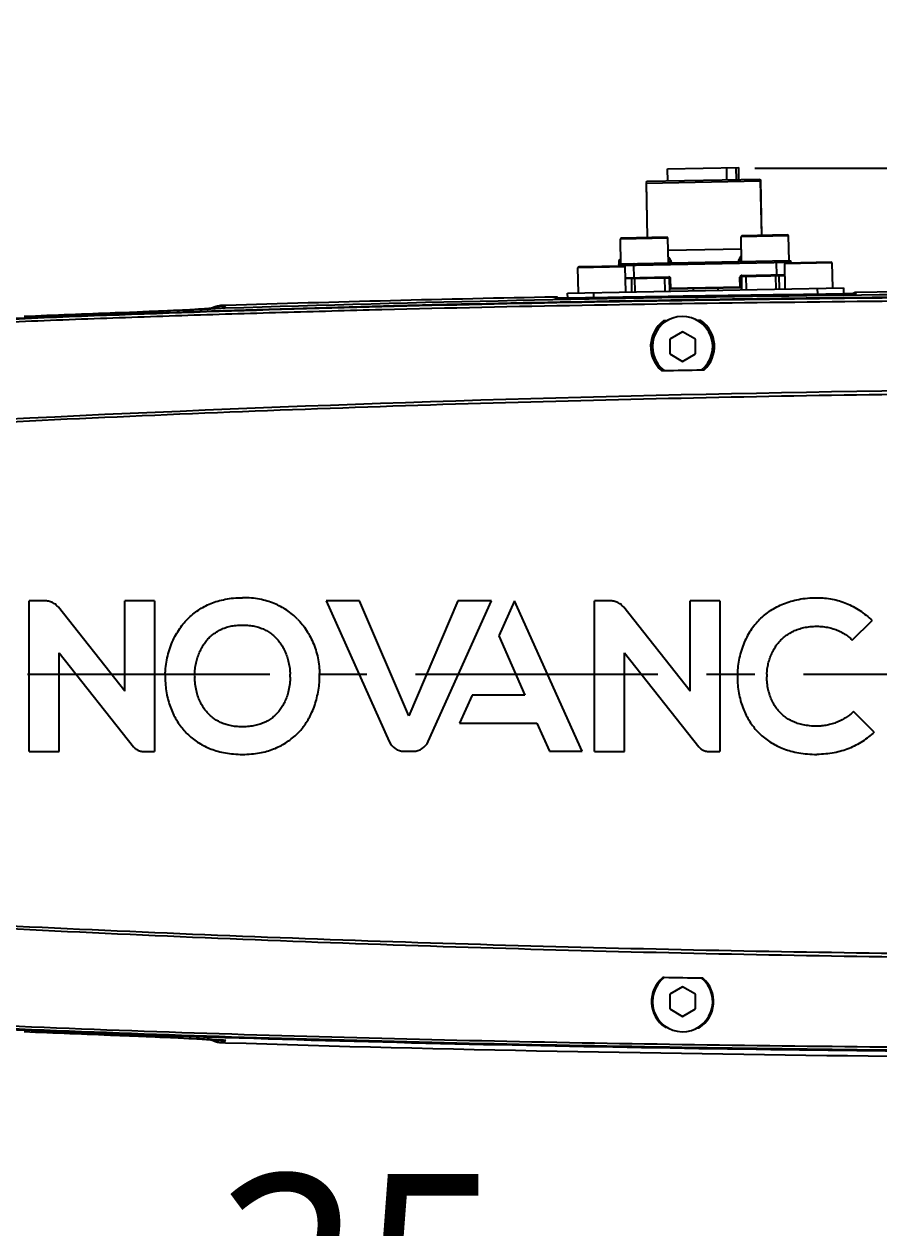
# Model space of a CAD drawing. Header units: millimetres. Extents: x 5828 to 6704, y 123 to 421.
# Drawn here: x 6415.29 to 6421.9, y 269.78 to 279.09 of the extents above; entities that cross this region are included whole.
import ezdxf

# ---------------------------------------------------------------- set-up
doc = ezdxf.new("R2010")
doc.units = ezdxf.units.MM
doc.linetypes.add('CENTER', pattern=[0.6, 0.375, -0.075, 0.075, -0.075])
for name, color, linetype in [('中心线', 7, 'Continuous'), ('外形图', 7, 'Continuous'), ('尺寸标注', 7, 'Continuous')]:
    doc.layers.add(name, color=color, linetype=linetype)
doc.styles.add('微软雅黑', font='msyh.ttc', dxfattribs={"height": 1.5})
doc.dimstyles.new('尺寸标注_1_15比例', dxfattribs={"dimtxt": 1.5, "dimasz": 1.25, "dimexe": 0.5, "dimexo": 0.4, "dimgap": 0.5, "dimtad": 1, "dimdec": 1, "dimlfac": 15, "dimdsep": 46, "dimtxsty": '微软雅黑', "dimcen": 0.09, "dimadec": 0, "dimazin": 0, "dimtp": 0.01, "dimtm": 0.01, "dimtfac": 1, "dimtdec": 1, "dimtofl": 0, "dimtmove": 0, "dimatfit": 3, "dimfxl": 1, "dimtolj": 1, "dimarcsym": 0})

# ---------------------------------------------------------------- blocks, each defined once
blk = doc.blocks.new('*D778')
at = {"layer": 'Defpoints', "color": 0}
for p in [(6431.8498, 282.4145), (6411.8498, 274.0616), (6431.8498, 274.0616)]:
    blk.add_point(p, dxfattribs=at)
at = {"layer": '尺寸标注', "color": 0, "lineweight": -2}
for p, q in [((6411.8498, 274.4616), (6411.8498, 282.9145)), ((6431.8498, 274.4616), (6431.8498, 282.9145)), ((6413.0998, 282.4145), (6430.5998, 282.4145))]:
    blk.add_line(p, q, dxfattribs=at)
at = {"layer": '尺寸标注', "color": 0}
for points in [[(6413.0998, 282.6228), (6413.0998, 282.2062), (6411.8498, 282.4145)], [(6430.5998, 282.2062), (6430.5998, 282.6228), (6431.8498, 282.4145)]]:
    blk.add_solid(points, dxfattribs=at)
at = {"layer": '尺寸标注', "color": 0, "insert": (6421.8498, 283.6897), "char_height": 1.5, "attachment_point": 5, "style": '微软雅黑'}
blk.add_mtext('\\A1;300', dxfattribs=at)
blk = doc.blocks.new('*D782')
at = {"layer": 'Defpoints', "color": 0}
for p in [(6420.543, 277.9758), (6438.7833, 233.3949), (6456.6042, 233.3949)]:
    blk.add_point(p, dxfattribs=at)
at = {"layer": '尺寸标注', "color": 0, "lineweight": -2}
for p, q in [((6420.943, 277.9758), (6457.1042, 277.9758)), ((6456.6042, 276.7258), (6456.6042, 234.6449)), ((6439.1833, 233.3949), (6457.1042, 233.3949))]:
    blk.add_line(p, q, dxfattribs=at)
at = {"layer": '尺寸标注', "color": 0}
for points in [[(6456.8126, 276.7258), (6456.3959, 276.7258), (6456.6042, 277.9758)], [(6456.3959, 234.6449), (6456.8126, 234.6449), (6456.6042, 233.3949)]]:
    blk.add_solid(points, dxfattribs=at)
at = {"layer": '尺寸标注', "color": 0, "insert": (6455.3291, 255.6854), "char_height": 1.5, "attachment_point": 5, "rotation": 90, "style": '微软雅黑'}
blk.add_mtext('\\A1;\\A1;668.8', dxfattribs=at)
blk = doc.blocks.new('*D783')
at = {"layer": 'Defpoints', "color": 0}
for p in [(6407.1832, 274.0616), (6431.8498, 233.4909), (6431.8498, 229.3627)]:
    blk.add_point(p, dxfattribs=at)
at = {"layer": '尺寸标注', "color": 0, "lineweight": -2}
for p, q in [((6407.1832, 273.6616), (6407.1832, 228.8627)), ((6431.8498, 233.0909), (6431.8498, 228.8627)), ((6408.4332, 229.3627), (6430.5998, 229.3627))]:
    blk.add_line(p, q, dxfattribs=at)
at = {"layer": '尺寸标注', "color": 0}
for points in [[(6408.4332, 229.571), (6408.4332, 229.1543), (6407.1832, 229.3627)], [(6430.5998, 229.1543), (6430.5998, 229.571), (6431.8498, 229.3627)]]:
    blk.add_solid(points, dxfattribs=at)
at = {"layer": '尺寸标注', "color": 0, "insert": (6419.5165, 230.6378), "char_height": 1.5, "attachment_point": 5, "style": '微软雅黑'}
blk.add_mtext('\\A1;370', dxfattribs=at)
blk = doc.blocks.new('*D803')
at = {"layer": 'Defpoints', "color": 0}
for p in [(6413.5165, 272.5282), (6411.8498, 271.8282), (6411.8498, 268.1592)]:
    blk.add_point(p, dxfattribs=at)
at = {"layer": '尺寸标注', "color": 0, "lineweight": -2}
for p, q in [((6413.5165, 272.1282), (6413.5165, 267.6592)), ((6411.8498, 271.4282), (6411.8498, 267.6592)), ((6410.5998, 268.1592), (6409.3498, 268.1592)), ((6414.7665, 268.1592), (6419.4297, 268.1592))]:
    blk.add_line(p, q, dxfattribs=at)
at = {"layer": '尺寸标注', "color": 0}
for points in [[(6410.5998, 267.9509), (6410.5998, 268.3676), (6411.8498, 268.1592)], [(6414.7665, 268.3676), (6414.7665, 267.9509), (6413.5165, 268.1592)]]:
    blk.add_solid(points, dxfattribs=at)
at = {"layer": '尺寸标注', "color": 0, "insert": (6417.8955, 269.4349), "char_height": 1.5, "attachment_point": 5, "style": '微软雅黑'}
blk.add_mtext('\\A1;25', dxfattribs=at)
blk = doc.blocks.new('*D806')
at = {"layer": 'Defpoints', "color": 0}
for p in [(6431.8498, 278.9406), (6430.0832, 273.6616), (6431.8498, 267.8172)]:
    blk.add_point(p, dxfattribs=at)
at = {"layer": '尺寸标注', "color": 0, "lineweight": -2}
for p, q in [((6431.8498, 278.5406), (6431.8498, 267.3172)), ((6430.0832, 273.2616), (6430.0832, 267.3172)), ((6428.8332, 267.8172), (6421.6551, 267.8172)), ((6433.0998, 267.8172), (6434.3498, 267.8172))]:
    blk.add_line(p, q, dxfattribs=at)
at = {"layer": '尺寸标注', "color": 0}
for points in [[(6428.8332, 267.6088), (6428.8332, 268.0255), (6430.0832, 267.8172)], [(6433.0998, 268.0255), (6433.0998, 267.6088), (6431.8498, 267.8172)]]:
    blk.add_solid(points, dxfattribs=at)
at = {"layer": '尺寸标注', "color": 0, "insert": (6424.0096, 269.0928), "char_height": 1.5, "attachment_point": 5, "style": '微软雅黑'}
blk.add_mtext('\\A1;26.5', dxfattribs=at)

msp = doc.modelspace()

# ---------------------------------------------------------------- linework, layer by layer
at = {"layer": '中心线', "linetype": 'CENTER', "ltscale": 5}
msp.add_line((6406.3178, 274.0616), (6440.5575, 274.0616), dxfattribs=at)
at = {"layer": '外形图', "color": 7, "linetype": 'Continuous'}
for p, q in [((6420.268, 277.9706), (6420.8179, 277.9811)), ((6420.2699, 277.8739), (6420.268, 277.9706)), ((6420.7265, 277.8827), (6420.7246, 277.9793)), ((6420.7954, 277.9807), (6420.7972, 277.884)), ((6420.8198, 277.8845), (6420.8179, 277.9811)), ((6420.9814, 277.8876), (6420.1082, 277.8708)), ((6420.9814, 277.8876), (6420.9882, 277.881)), ((6420.9964, 277.4544), (6420.9882, 277.881)), ((6420.1082, 277.8708), (6420.1017, 277.864)), ((6420.1017, 277.864), (6420.1099, 277.4374)), ((6420.9872, 277.8743), (6420.103, 277.8574)), ((6420.103, 277.8574), (6420.111, 277.4374)), ((6420.9952, 277.4544), (6420.9872, 277.8743)), ((6420.27, 277.4338), (6419.9034, 277.4268)), ((6419.9071, 277.2335), (6419.9034, 277.4268)), ((6420.2632, 277.4404), (6419.9099, 277.4336)), ((6420.2737, 277.2405), (6420.27, 277.4338)), ((6421.2031, 277.4517), (6420.8365, 277.4447)), ((6420.8403, 277.2514), (6420.8365, 277.4447)), ((6421.1964, 277.4583), (6420.8431, 277.4515)), ((6421.2069, 277.2584), (6421.2031, 277.4517)), ((6420.2718, 277.3405), (6420.8383, 277.3514)), ((6419.89, 277.2532), (6419.8908, 277.2165)), ((6421.2238, 277.2454), (6419.8907, 277.2198)), ((6419.9065, 277.2668), (6419.9031, 277.2667)), ((6419.9031, 277.2667), (6419.9038, 277.2334)), ((6419.9032, 277.2609), (6419.9066, 277.261)), ((6419.9037, 277.2393), (6419.907, 277.2393)), ((6421.2102, 277.2585), (6419.9038, 277.2334)), ((6420.2734, 277.2539), (6420.2944, 277.2543)), ((6420.8191, 277.2643), (6420.84, 277.2647)), ((6421.1127, 277.1499), (6421.1109, 277.2433)), ((6421.5406, 277.2415), (6421.174, 277.2345)), ((6421.1777, 277.0412), (6421.174, 277.2345)), ((6421.5338, 277.2481), (6421.1805, 277.2413)), ((6421.2238, 277.2454), (6421.2238, 277.2421)), ((6421.5443, 277.0482), (6421.5406, 277.2415)), ((6419.9409, 277.2108), (6419.5743, 277.2038)), ((6419.578, 277.0105), (6419.5743, 277.2038)), ((6419.9341, 277.2173), (6419.5808, 277.2106)), ((6419.9446, 277.0175), (6419.9409, 277.2108)), ((6419.9425, 277.1275), (6420.277, 277.1339)), ((6420.0036, 277.222), (6420.0054, 277.1287)), ((6420.277, 277.1339), (6420.2771, 277.1272)), ((6420.8275, 277.1311), (6420.834, 277.1313)), ((6420.8291, 277.0512), (6420.8275, 277.1311)), ((6420.834, 277.1313), (6420.8387, 277.1314)), ((6420.834, 277.1313), (6420.8354, 277.0579)), ((6420.8387, 277.1314), (6420.8401, 277.058)), ((6420.841, 277.0347), (6420.8391, 277.1337)), ((6420.8411, 277.1447), (6421.1756, 277.1512)), ((6420.8411, 277.1447), (6420.8412, 277.1381)), ((6420.8412, 277.1381), (6421.1757, 277.1445)), ((6420.8722, 277.1387), (6420.8741, 277.0353)), ((6421.1078, 277.0398), (6421.1058, 277.1431)), ((6421.1279, 277.1436), (6421.1299, 277.0403)), ((6419.4947, 277.0089), (6421.6276, 277.0498)), ((6419.9426, 277.1208), (6420.2771, 277.1272)), ((6419.9924, 277.0184), (6419.9904, 277.1217)), ((6420.0125, 277.1222), (6420.0144, 277.0188)), ((6420.2481, 277.0233), (6420.2461, 277.1266)), ((6420.2793, 277.1231), (6420.2812, 277.024)), ((6420.291, 277.1208), (6420.2798, 277.1206)), ((6420.2798, 277.1206), (6420.2813, 277.0473)), ((6420.2813, 277.0473), (6420.8401, 277.058)), ((6420.286, 277.0474), (6420.2846, 277.1207)), ((6420.288, 277.0408), (6420.8336, 277.0512)), ((6420.2926, 277.0409), (6420.291, 277.1208)), ((6420.4664, 277.0442), (6420.4667, 277.0275)), ((6420.6553, 277.0478), (6420.6556, 277.0312)), ((6421.4286, 276.9984), (6421.4276, 277.046)), ((6421.6276, 277.0498), (6421.6285, 277.0016)), ((6419.3987, 276.9779), (6419.399, 276.97)), ((6419.3987, 276.9779), (6419.3987, 276.9779)), ((6419.3987, 276.9779), (6419.3987, 276.9779)), ((6419.4417, 276.9688), (6419.4436, 276.9688)), ((6419.4436, 276.9688), (6419.4461, 276.9688)), ((6419.4752, 276.9688), (6419.4519, 276.9688)), ((6419.5029, 276.969), (6419.4752, 276.9688)), ((6419.4923, 276.9689), (6419.4978, 276.969)), ((6419.4954, 276.969), (6419.4947, 277.0089)), ((6419.5347, 276.9693), (6419.5029, 276.969)), ((6419.5701, 276.9698), (6419.5347, 276.9693)), ((6419.557, 276.9696), (6419.5632, 276.9697)), ((6419.6086, 276.9704), (6419.5701, 276.9698)), ((6419.6324, 276.9708), (6419.6086, 276.9704)), ((6419.6946, 277.0127), (6419.6954, 276.9719)), ((6421.4917, 276.9992), (6421.4943, 276.9992)), ((6421.5767, 277.0005), (6421.5448, 277)), ((6421.562, 277.0002), (6421.5669, 277.0003)), ((6421.606, 277.0011), (6421.5767, 277.0005)), ((6421.6323, 277.0017), (6421.606, 277.0011)), ((6421.6264, 277.0016), (6421.6312, 277.0017)), ((6421.6554, 277.0023), (6421.6323, 277.0017)), ((6421.6749, 277.0029), (6421.6554, 277.0023)), ((6421.691, 277.0035), (6421.6749, 277.0029)), ((6421.6781, 277.003), (6421.6804, 277.0031)), ((6421.6804, 277.0031), (6421.6826, 277.0031)), ((6421.7035, 277.004), (6421.691, 277.0035)), ((6421.7249, 277.0136), (6421.7249, 277.0136)), ((6421.725, 277.0127), (6421.725, 277.0136)), ((6421.725, 277.0136), (6421.725, 277.0136)), ((6421.725, 277.0056), (6421.725, 277.0127)), ((6416.1064, 276.8593), (6416.0308, 276.8563)), ((6416.2837, 276.8667), (6416.2113, 276.8636)), ((6416.476, 276.8751), (6416.4113, 276.8722)), ((6416.5296, 276.8777), (6416.476, 276.8751)), ((6416.5748, 276.8799), (6416.5296, 276.8777)), ((6416.6121, 276.8818), (6416.5748, 276.8799)), ((6416.6414, 276.8834), (6416.6121, 276.8818)), ((6416.6657, 276.8847), (6416.6414, 276.8834)), ((6416.6862, 276.886), (6416.6657, 276.8847)), ((6416.7035, 276.8871), (6416.6862, 276.886)), ((6416.7175, 276.8881), (6416.7035, 276.8871)), ((6416.7331, 276.886), (6416.7371, 276.8884)), ((6416.7413, 276.8906), (6416.7371, 276.8884)), ((6416.7418, 276.8906), (6416.7371, 276.8884)), ((6416.7371, 276.8884), (6416.738, 276.8889)), ((6416.742, 276.891), (6416.7413, 276.8906)), ((6416.7653, 276.8878), (6416.8, 276.9086)), ((6416.8513, 276.9128), (6416.8096, 276.9114)), ((6416.8514, 276.9127), (6416.8096, 276.9114)), ((6420.2607, 276.7935), (6420.2364, 276.7932)), ((6420.5243, 276.7972), (6420.5, 276.7969)), ((6420.3832, 276.7096), (6420.2839, 276.6522)), ((6420.4825, 276.6522), (6420.3832, 276.7096)), ((6420.2839, 276.6522), (6420.2839, 276.5376)), ((6420.4825, 276.5376), (6420.4825, 276.6522)), ((6420.2839, 276.5376), (6420.3832, 276.4802)), ((6420.3832, 276.4802), (6420.4825, 276.5376)), ((6420.2206, 276.4094), (6420.2412, 276.4097)), ((6420.5309, 276.4143), (6420.5515, 276.4146)), ((6415.3315, 273.4637), (6415.3315, 274.6275)), ((6415.4572, 274.6275), (6415.3315, 274.6275)), ((6416.0703, 273.9287), (6416.0703, 274.6292)), ((6416.3016, 274.6292), (6416.0703, 274.6292)), ((6416.3016, 274.6292), (6416.3016, 273.4637)), ((6417.6268, 274.6283), (6418.1153, 273.5392)), ((6417.8855, 274.6283), (6417.6268, 274.6283)), ((6418.2658, 273.7391), (6417.8855, 274.6283)), ((6418.6462, 274.6283), (6418.2658, 273.7391)), ((6418.4163, 273.5389), (6418.905, 274.6283)), ((6418.905, 274.6283), (6418.6462, 274.6283)), ((6419.0844, 274.6283), (6418.9631, 274.3579)), ((6419.6064, 273.4646), (6419.0844, 274.6283)), ((6419.7028, 273.4637), (6419.7028, 274.6275)), ((6419.8284, 274.6275), (6419.7028, 274.6275)), ((6420.4415, 273.9287), (6420.4415, 274.6292)), ((6420.6728, 274.6292), (6420.4415, 274.6292)), ((6420.6728, 274.6292), (6420.6728, 273.4637)), ((6416.0703, 273.9287), (6415.5569, 274.5783)), ((6420.4415, 273.9287), (6419.9282, 274.5783)), ((6421.695, 274.325), (6421.8495, 274.4749)), ((6418.9631, 274.3579), (6419.1638, 273.8978)), ((6415.5628, 273.4637), (6415.5628, 274.2247)), ((6415.5628, 274.2247), (6416.139, 273.499)), ((6419.934, 273.4637), (6419.934, 274.2247)), ((6419.934, 274.2247), (6420.5102, 273.499)), ((6418.7567, 273.8978), (6418.6596, 273.6813)), ((6419.1638, 273.8978), (6418.7567, 273.8978)), ((6421.8643, 273.6132), (6421.7064, 273.7728)), ((6418.6596, 273.6813), (6419.2572, 273.6813)), ((6419.2572, 273.6813), (6419.354, 273.4646)), ((6415.3315, 273.4637), (6415.5628, 273.4637)), ((6416.2108, 273.4637), (6416.3016, 273.4637)), ((6418.2297, 273.4649), (6418.302, 273.4649)), ((6419.354, 273.4646), (6419.6064, 273.4646)), ((6419.7028, 273.4637), (6419.934, 273.4637)), ((6420.5821, 273.4637), (6420.6728, 273.4637)), ((6420.2412, 271.7134), (6420.2307, 271.7136)), ((6420.3832, 271.6429), (6420.2839, 271.5856)), ((6420.4825, 271.5856), (6420.3832, 271.6429)), ((6420.5414, 271.7087), (6420.5309, 271.7088)), ((6420.2839, 271.5856), (6420.2839, 271.4709)), ((6420.4825, 271.4709), (6420.4825, 271.5856)), ((6420.2839, 271.4709), (6420.3832, 271.4136)), ((6420.3832, 271.4136), (6420.4825, 271.4709)), ((6416.0311, 271.2668), (6416.1062, 271.2638)), ((6420.2482, 271.3298), (6420.2607, 271.3296)), ((6420.5, 271.3262), (6420.5125, 271.3261)), ((6416.1061, 271.2638), (6416.1763, 271.261)), ((6416.1763, 271.261), (6416.2721, 271.257)), ((6416.2113, 271.26), (6416.2836, 271.2571)), ((6416.2721, 271.257), (6416.3418, 271.254)), ((6416.2836, 271.2571), (6416.368, 271.2537)), ((6416.3418, 271.254), (6416.3912, 271.2518)), ((6416.368, 271.2537), (6416.4482, 271.2503)), ((6416.3912, 271.2518), (6416.4385, 271.2497)), ((6416.4385, 271.2497), (6416.4835, 271.2476)), ((6416.4835, 271.2476), (6416.5262, 271.2456)), ((6416.5262, 271.2456), (6416.5663, 271.2437)), ((6416.5663, 271.2437), (6416.6037, 271.2418)), ((6416.6037, 271.2418), (6416.627, 271.2405)), ((6416.627, 271.2405), (6416.6487, 271.2393)), ((6416.6487, 271.2393), (6416.6685, 271.2382)), ((6416.6685, 271.2382), (6416.6863, 271.2371)), ((6416.6863, 271.2371), (6416.702, 271.2361)), ((6416.702, 271.2361), (6416.7089, 271.2357)), ((6416.7373, 271.2347), (6416.7334, 271.2371)), ((6416.7373, 271.2347), (6416.7416, 271.2325)), ((6416.7373, 271.2347), (6416.7382, 271.2342)), ((6416.7373, 271.2347), (6416.7414, 271.2328)), ((6416.7398, 271.233), (6416.7411, 271.2328)), ((6416.7653, 271.2353), (6416.8, 271.2145)), ((6416.8096, 271.2117), (6416.8483, 271.2108)), ((6416.8096, 271.2117), (6416.8483, 271.2104)), ((6416.8488, 271.2296), (6416.8499, 271.2294)), ((6416.8502, 271.228), (6416.8517, 271.2293)), ((6416.8503, 271.2277), (6416.8517, 271.2293))]:
    msp.add_line(p, q, dxfattribs=at)
for points in [[(6419.4519, 276.9688), (6419.4332, 276.9688), (6419.4255, 276.9689), (6419.419, 276.969), (6419.4136, 276.9691), (6419.4095, 276.9692), (6419.4065, 276.9693), (6419.4059, 276.9694)], [(6421.5448, 277), (6421.5107, 276.9995), (6421.4917, 276.9992)], [(6421.7194, 277.005), (6421.7193, 277.0049), (6421.718, 277.0048), (6421.7158, 277.0046), (6421.7126, 277.0044), (6421.7085, 277.0042), (6421.7035, 277.004)], [(6416.2113, 276.8636), (6416.1654, 276.8617), (6416.1063, 276.8593)], [(6416.4113, 276.8722), (6416.3314, 276.8687), (6416.2837, 276.8667)], [(6416.7409, 276.8903), (6416.7391, 276.89), (6416.7363, 276.8897), (6416.7327, 276.8894), (6416.7284, 276.889), (6416.7233, 276.8885), (6416.7175, 276.8881)], [(6416.8096, 276.9114), (6416.788, 276.9085), (6416.7629, 276.9006)], [(6416.4482, 271.2503), (6416.5238, 271.247), (6416.5597, 271.2454), (6416.5942, 271.2439), (6416.6272, 271.2423), (6416.6586, 271.2408), (6416.6883, 271.2394), (6416.7161, 271.238), (6416.7419, 271.2366), (6416.7653, 271.2353), (6416.7861, 271.2341), (6416.8042, 271.233), (6416.8195, 271.232), (6416.832, 271.2311), (6416.8417, 271.2303), (6416.8488, 271.2296)], [(6416.7089, 271.2357), (6416.7209, 271.2348), (6416.726, 271.2344), (6416.7305, 271.234), (6416.7343, 271.2336), (6416.7374, 271.2333), (6416.7398, 271.233)], [(6416.7415, 271.2327), (6416.7633, 271.2225), (6416.7882, 271.2146), (6416.8096, 271.2117)]]:
    msp.add_lwpolyline(points, dxfattribs=at)
for centre, radius, start, end in [((6419.9101, 277.4269), 0.00667, 91.1, 181.1), ((6420.2633, 277.4337), 0.00667, 1.1, 91.1), ((6420.8432, 277.4448), 0.00667, 91.1, 181.1), ((6421.1965, 277.4516), 0.00667, 1.1, 91.1), ((6419.9034, 277.2534), 0.0133, 91.1, 181.10008), ((6419.904, 277.2201), 0.0133, 91.1, 181.0999), ((6421.1806, 277.2346), 0.00667, 91.1, 181.1), ((6421.2104, 277.2452), 0.0133, 1.1, 91.1), ((6421.5339, 277.2414), 0.00667, 1.1, 91.1), ((6419.5809, 277.2039), 0.00667, 91.1, 181.1), ((6419.9342, 277.2107), 0.00667, 1.1, 91.1), ((6420.8454, 277.1315), 0.00667, 151.16729, 181.1), ((6420.2732, 277.1205), 0.00667, 1.1, 31.03271), ((6420.2879, 277.0474), 0.00667, 181.1, 271.1), ((6420.8335, 277.0579), 0.00667, 271.1, 1.1), ((6423.3027, 74.4584), 202.5571, 91.104323, 91.825161), ((6424.799, 1.8856), 275.1045, 90.641154, 91.275698), ((6419.3993, 276.9446), 0.0333, 49.11182, 91.07826), ((6419.4228, 277.4238), 0.4549, 268.19539, 268.67947), ((6419.453, 282.1745), 5.2057, 269.92437, 270.43292), ((6419.4215, 287.053), 10.0843, 270.43366, 270.76982), ((6419.3671, 291.2039), 14.2356, 270.78925, 271.06755), ((6425.0563, -17.1976), 294.2184, 90.694183, 91.056322), ((6421.3117, 291.4828), 14.4847, 270.7224, 270.99029), ((6421.3789, 287.5702), 10.5716, 271.01923, 271.34145), ((6421.4891, 282.9015), 5.9015, 271.37977, 271.83521), ((6421.7254, 276.9803), 0.0333, 90.69654, 132.69985), ((6421.6872, 277.4534), 0.4497, 273.10202, 273.626), ((6421.7254, 276.9728), 0.0329, 90.75784, 100.55526), ((6431.2391, -611.7258), 888.7496, 90.3480579, 90.6136541), ((6422.414, 105.1089), 171.8533, 91.447698, 92.395199), ((6421.7987, 121.1684), 155.7945, 92.132787, 92.393618), ((6412.3495, 373.9456), 97.1592, 272.153655, 272.277937), ((6423.4273, 68.1925), 208.7835, 91.304469, 91.469714), ((6420.3832, 276.5949), 0.2467, 126.50095, 228.77284), ((6420.3832, 276.5949), 0.2333, 309.27606, 232.53127), ((6420.3832, 276.5949), 0.2467, 313.0351, 55.10055), ((6424.7621, 82.8602), 193.4104, 90.151747, 93.826978), ((6417.0533, 274.0398), 0.6701, 178.14347, 179.99753), ((6417.0528, 274.0484), 0.4419, 178.29151, 181.49924), ((6416.8875, 274.0461), 0.462, 359.04146, 1.91535), ((6416.8969, 274.0492), 0.6804, 359.35157, 1.04098), ((6421.4962, 274.0435), 0.6892, 178.49791, 180.3031), ((6421.4431, 274.0434), 0.4083, 177.44835, 180.47996), ((6418.2297, 273.5903), 0.1253, 204.06584, 269.98472), ((6418.3019, 273.5904), 0.1254, 270.04108, 335.77407), ((6420.3832, 271.5282), 0.24, 129.43851, 235.77972), ((6420.3832, 271.5282), 0.2333, 127.47316, 50.71893), ((6420.3832, 271.5282), 0.24, 302.61881, 48.75357), ((6421.7987, 426.9547), 155.7944, 267.606382, 267.86721), ((6413.0034, 191.0795), 80.2447, 87.708885, 87.859379)]:
    msp.add_arc(centre, radius, start, end, dxfattribs=at)
for points, knots in [([(6420.1018, 277.8583), (6420.1018, 277.8582), (6420.102, 277.858), (6420.1022, 277.8577), (6420.1025, 277.8574), (6420.1028, 277.8574), (6420.103, 277.8574)], [0, 0, 0, 0, 0.237305, 0.467339, 0.708191, 1, 1, 1, 1]), ([(6420.9883, 277.8753), (6420.9883, 277.8752), (6420.9883, 277.8749), (6420.988, 277.8744), (6420.9875, 277.8743), (6420.9872, 277.8743)], [0, 0, 0, 0, 0.253671, 0.473464, 1, 1, 1, 1]), ([(6419.9032, 277.2609), (6419.9015, 277.2609), (6419.8982, 277.2603), (6419.8939, 277.2583), (6419.8908, 277.2552), (6419.8901, 277.2525), (6419.8901, 277.2512)], [0, 0, 0, 0, 0.28797, 0.555344, 0.790533, 1, 1, 1, 1]), ([(6419.8905, 277.2296), (6419.8905, 277.2308), (6419.8912, 277.2335), (6419.8943, 277.2367), (6419.8986, 277.2387), (6419.9019, 277.2392), (6419.9037, 277.2393)], [0, 0, 0, 0, 0.209467, 0.444656, 0.71203, 1, 1, 1, 1]), ([(6420.0081, 277.2354), (6420.0078, 277.2354), (6420.0071, 277.2352), (6420.0062, 277.2344), (6420.0055, 277.2332), (6420.0048, 277.2315), (6420.0042, 277.2295), (6420.0037, 277.2263), (6420.0035, 277.2238), (6420.0036, 277.222)], [0, 0, 0, 0, 0.063202, 0.139214, 0.235168, 0.353283, 0.492742, 0.650539, 1, 1, 1, 1]), ([(6420.2728, 277.2891), (6420.2773, 277.2829), (6420.2833, 277.2739), (6420.2903, 277.2622), (6420.2931, 277.2568), (6420.2944, 277.2543)], [0, 0, 0, 0, 0.555139, 0.794457, 1, 1, 1, 1]), ([(6420.2897, 277.2416), (6420.2909, 277.242), (6420.2931, 277.2433), (6420.2953, 277.2464), (6420.2958, 277.2503), (6420.295, 277.253), (6420.2944, 277.2543)], [0, 0, 0, 0, 0.246002, 0.477681, 0.720637, 1, 1, 1, 1]), ([(6420.8242, 277.2518), (6420.823, 277.2522), (6420.8207, 277.2534), (6420.8184, 277.2564), (6420.8178, 277.2604), (6420.8185, 277.263), (6420.8191, 277.2643)], [0, 0, 0, 0, 0.245662, 0.477466, 0.72052, 1, 1, 1, 1]), ([(6420.8191, 277.2643), (6420.8202, 277.2669), (6420.8229, 277.2724), (6420.8293, 277.2844), (6420.8351, 277.2937), (6420.8393, 277.3)], [0, 0, 0, 0, 0.205543, 0.44486, 1, 1, 1, 1]), ([(6420.8286, 277.2512), (6420.8282, 277.2512), (6420.8267, 277.2512), (6420.8252, 277.2515), (6420.8242, 277.2518)], [0, 0, 0, 0, 0.262398, 1, 1, 1, 1]), ([(6421.1109, 277.2433), (6421.1109, 277.245), (6421.1106, 277.2476), (6421.11, 277.2507), (6421.1093, 277.2527), (6421.1086, 277.2543), (6421.1078, 277.2555), (6421.1068, 277.2563), (6421.1061, 277.2565), (6421.1058, 277.2565)], [0, 0, 0, 0, 0.349461, 0.507258, 0.646717, 0.764833, 0.860786, 0.936798, 1, 1, 1, 1]), ([(6420.291, 277.1208), (6420.291, 277.1226), (6420.2902, 277.1261), (6420.287, 277.1305), (6420.2823, 277.1333), (6420.2788, 277.1339), (6420.277, 277.1339)], [0, 0, 0, 0, 0.249822, 0.499795, 0.749889, 1, 1, 1, 1]), ([(6420.8411, 277.1447), (6420.8393, 277.1447), (6420.8357, 277.144), (6420.8312, 277.141), (6420.8282, 277.1365), (6420.8275, 277.1329), (6420.8275, 277.1311)], [0, 0, 0, 0, 0.2501, 0.500194, 0.750173, 1, 1, 1, 1]), ([(6420.834, 277.1313), (6420.834, 277.1322), (6420.8344, 277.134), (6420.8361, 277.1363), (6420.8385, 277.1377), (6420.8403, 277.138), (6420.8412, 277.1381)], [0, 0, 0, 0, 0.252657, 0.503266, 0.751945, 1, 1, 1, 1]), ([(6420.842, 277.1373), (6420.8417, 277.1372), (6420.8407, 277.1365), (6420.84, 277.1355), (6420.8395, 277.1347)], [0, 0, 0, 0, 0.2704, 1, 1, 1, 1]), ([(6420.8447, 277.1381), (6420.8444, 277.1381), (6420.8435, 277.138), (6420.8426, 277.1377), (6420.842, 277.1373)], [0, 0, 0, 0, 0.268418, 1, 1, 1, 1]), ([(6421.1127, 277.1499), (6421.1127, 277.1491), (6421.1126, 277.1474), (6421.1122, 277.1456), (6421.1117, 277.1444), (6421.1113, 277.1436), (6421.1108, 277.1432), (6421.1104, 277.1432)], [0, 0, 0, 0, 0.350819, 0.648841, 0.767399, 0.863675, 1, 1, 1, 1]), ([(6420.0079, 277.1221), (6420.0076, 277.1221), (6420.007, 277.1224), (6420.0065, 277.1231), (6420.006, 277.1243), (6420.0055, 277.1262), (6420.0054, 277.1278), (6420.0054, 277.1287)], [0, 0, 0, 0, 0.136331, 0.232607, 0.351165, 0.649186, 1, 1, 1, 1]), ([(6420.2736, 277.1272), (6420.2739, 277.1272), (6420.2748, 277.1271), (6420.2757, 277.1268), (6420.2763, 277.1265)], [0, 0, 0, 0, 0.268411, 1, 1, 1, 1]), ([(6420.2763, 277.1265), (6420.2764, 277.1264), (6420.2768, 277.1262), (6420.2772, 277.1259), (6420.2775, 277.1257)], [0, 0, 0, 0, 0.256223, 1, 1, 1, 1]), ([(6420.2771, 277.1272), (6420.278, 277.1273), (6420.2799, 277.127), (6420.2823, 277.1256), (6420.2841, 277.1235), (6420.2846, 277.1216), (6420.2846, 277.1207)], [0, 0, 0, 0, 0.248053, 0.496737, 0.747344, 1, 1, 1, 1]), ([(6420.2775, 277.1257), (6420.2776, 277.1255), (6420.2782, 277.125), (6420.2786, 277.1244), (6420.2789, 277.1239)], [0, 0, 0, 0, 0.265315, 1, 1, 1, 1]), ([(6420.2895, 277.0416), (6420.2886, 277.042), (6420.287, 277.0435), (6420.2862, 277.0455), (6420.2861, 277.0466)], [0, 0, 0, 0, 0.496115, 1, 1, 1, 1]), ([(6420.8354, 277.0579), (6420.8354, 277.0573), (6420.8353, 277.0564), (6420.835, 277.0552), (6420.8344, 277.0541), (6420.8334, 277.0529), (6420.8324, 277.0522), (6420.8319, 277.0519)], [0, 0, 0, 0, 0.250836, 0.375707, 0.502677, 0.752764, 1, 1, 1, 1]), ([(6424.2492, 276.9916), (6423.2171, 276.9838), (6421.669, 276.9704), (6419.605, 276.9382), (6418.0572, 276.9042), (6416.5097, 276.8585), (6415.2205, 276.8083), (6414.1895, 276.7603), (6413.4165, 276.7203), (6412.6438, 276.6739), (6412.1288, 276.6402), (6411.8713, 276.624)], [0, 0, 0, 0, 0.249999, 0.374999, 0.499999, 0.624999, 0.749999, 0.8125, 0.875, 0.9375, 1, 1, 1, 1]), ([(6411.8724, 276.606), (6412.3875, 276.6381), (6413.16, 276.6873), (6414.1906, 276.7409), (6414.9638, 276.777), (6415.7372, 276.8091), (6416.5108, 276.8367), (6417.2844, 276.8608), (6418.3161, 276.8894), (6419.6059, 276.9176), (6421.1538, 276.9399), (6422.7018, 276.9542), (6423.7338, 276.9631), (6424.2498, 276.9678)], [0, 0, 0, 0, 0.125, 0.1875, 0.25, 0.312501, 0.375001, 0.437501, 0.500001, 0.625001, 0.750001, 0.875001, 1, 1, 1, 1]), ([(6425.8402, 277.0057), (6424.688, 276.9975), (6422.9597, 276.9863), (6420.6553, 276.9587), (6418.9272, 276.928), (6417.1993, 276.8839), (6415.7599, 276.8336), (6414.6087, 276.7835), (6413.8894, 276.748), (6413.3142, 276.7164), (6412.8828, 276.6916), (6412.4515, 276.6657), (6412.1641, 276.6453), (6412.0204, 276.6364)], [0, 0, 0, 0, 0.250001, 0.375001, 0.500001, 0.625001, 0.750001, 0.812501, 0.875002, 0.906251, 0.937502, 0.968752, 1, 1, 1, 1]), ([(6416.8519, 276.8939), (6418.3494, 276.9422), (6421.3455, 276.9999), (6424.3419, 277.0187), (6425.8401, 277.0293)], [0, 0, 0, 0, 0.499998, 1, 1, 1, 1]), ([(6419.3989, 276.97), (6419.399, 276.9698), (6419.4, 276.9698), (6419.4017, 276.9695), (6419.4048, 276.9694), (6419.4071, 276.9692), (6419.4085, 276.9692)], [0, 0, 0, 0, 0.078116, 0.26808, 0.574356, 1, 1, 1, 1]), ([(6419.4124, 276.9691), (6419.4143, 276.9691), (6419.4241, 276.9689), (6419.4338, 276.9688), (6419.4417, 276.9688)], [0, 0, 0, 0, 0.199251, 1, 1, 1, 1]), ([(6421.6826, 277.0031), (6421.6855, 277.0032), (6421.6951, 277.0036), (6421.7048, 277.004), (6421.7116, 277.0043)], [0, 0, 0, 0, 0.29888, 1, 1, 1, 1]), ([(6421.7157, 277.0046), (6421.717, 277.0047), (6421.7193, 277.0049), (6421.7223, 277.0051), (6421.7239, 277.0054), (6421.7249, 277.0055), (6421.7251, 277.0057)], [0, 0, 0, 0, 0.425897, 0.732377, 0.922304, 1, 1, 1, 1]), ([(6416.8519, 276.8939), (6416.839, 276.8921), (6416.8043, 276.8902), (6416.7437, 276.8864), (6416.6674, 276.8827), (6416.552, 276.8772), (6416.3991, 276.8707), (6416.2748, 276.8656), (6416.2113, 276.8631)], [0, 0, 0, 0, 0.060883, 0.162249, 0.284352, 0.417919, 0.702966, 1, 1, 1, 1]), ([(6416.7085, 276.8848), (6416.7098, 276.8849), (6416.7145, 276.8853), (6416.7192, 276.8858), (6416.7226, 276.8862)], [0, 0, 0, 0, 0.27589, 1, 1, 1, 1]), ([(6416.7226, 276.8862), (6416.7259, 276.8865), (6416.7306, 276.8874), (6416.7357, 276.8877), (6416.7371, 276.8884)], [0, 0, 0, 0, 0.683798, 1, 1, 1, 1]), ([(6416.7811, 276.9059), (6416.778, 276.9052), (6416.7646, 276.9015), (6416.7517, 276.8959), (6416.742, 276.891)], [0, 0, 0, 0, 0.224517, 1, 1, 1, 1]), ([(6416.8, 276.9086), (6416.7985, 276.9085), (6416.7921, 276.9081), (6416.7858, 276.9071), (6416.7811, 276.9059)], [0, 0, 0, 0, 0.236541, 1, 1, 1, 1]), ([(6416.8519, 276.8939), (6416.8469, 276.8997), (6416.8338, 276.9096), (6416.8176, 276.9117), (6416.8096, 276.9114)], [0, 0, 0, 0, 0.489915, 1, 1, 1, 1]), ([(6424.2498, 276.2407), (6423.7328, 276.2365), (6422.6987, 276.2346), (6421.1477, 276.212), (6419.5969, 276.1781), (6417.5295, 276.1166), (6414.9465, 276.0076), (6412.8817, 275.8871), (6411.8499, 275.8189)], [0, 0, 0, 0, 0.125001, 0.250001, 0.375002, 0.500002, 0.750001, 1, 1, 1, 1]), ([(6415.5569, 274.5783), (6415.5537, 274.5825), (6415.5465, 274.5906), (6415.5341, 274.6015), (6415.52, 274.6109), (6415.505, 274.6183), (6415.4896, 274.6237), (6415.4736, 274.6268), (6415.4627, 274.6275), (6415.4572, 274.6275)], [0, 0, 0, 0, 0.137464, 0.282252, 0.430326, 0.576729, 0.717129, 0.855449, 1, 1, 1, 1]), ([(6416.3836, 274.0616), (6416.3841, 274.0759), (6416.3864, 274.1123), (6416.3947, 274.1702), (6416.4101, 274.2338), (6416.431, 274.2944), (6416.4566, 274.3506), (6416.4861, 274.4016), (6416.5191, 274.4473), (6416.5555, 274.4882), (6416.5956, 274.5249), (6416.6391, 274.5573), (6416.6857, 274.5851), (6416.7356, 274.6084), (6416.7899, 274.6272), (6416.8492, 274.6414), (6416.9135, 274.6504), (6416.9581, 274.6525), (6416.981, 274.6525)], [0, 0, 0, 0, 0.045971, 0.116434, 0.186657, 0.255214, 0.321094, 0.383769, 0.44324, 0.501005, 0.558709, 0.616566, 0.67419, 0.732027, 0.792508, 0.857406, 0.926737, 1, 1, 1, 1]), ([(6417.406, 274.4872), (6417.3936, 274.4997), (6417.367, 274.5239), (6417.3233, 274.5563), (6417.2758, 274.5846), (6417.225, 274.6084), (6417.1706, 274.6274), (6417.1118, 274.6415), (6417.0481, 274.6505), (6417.0038, 274.6525), (6416.981, 274.6525)], [0, 0, 0, 0, 0.113138, 0.229624, 0.348056, 0.466974, 0.588412, 0.716768, 0.853955, 1, 1, 1, 1]), ([(6419.9282, 274.5783), (6419.9249, 274.5825), (6419.9177, 274.5906), (6419.9053, 274.6015), (6419.8912, 274.6109), (6419.8762, 274.6183), (6419.8608, 274.6237), (6419.8448, 274.6268), (6419.834, 274.6275), (6419.8284, 274.6275)], [0, 0, 0, 0, 0.137582, 0.282454, 0.430562, 0.576947, 0.717302, 0.85556, 1, 1, 1, 1]), ([(6420.979, 274.4836), (6420.9916, 274.4962), (6421.0185, 274.5206), (6421.0632, 274.5534), (6421.1122, 274.5823), (6421.1649, 274.6068), (6421.2218, 274.6264), (6421.2836, 274.641), (6421.3512, 274.6504), (6421.3984, 274.6525), (6421.4229, 274.6525)], [0, 0, 0, 0, 0.109631, 0.223473, 0.340457, 0.459023, 0.580477, 0.709888, 0.849425, 1, 1, 1, 1]), ([(6421.4229, 274.6525), (6421.4426, 274.6525), (6421.4821, 274.6505), (6421.5405, 274.642), (6421.5971, 274.628), (6421.6513, 274.6088), (6421.7036, 274.5841), (6421.7546, 274.5536), (6421.8038, 274.5172), (6421.8347, 274.4896), (6421.8495, 274.4749)], [0, 0, 0, 0, 0.125021, 0.249864, 0.372871, 0.492831, 0.613268, 0.738405, 0.867815, 1, 1, 1, 1]), ([(6416.7198, 274.3394), (6416.7286, 274.3484), (6416.7474, 274.3655), (6416.7785, 274.3878), (6416.8122, 274.4065), (6416.8484, 274.4214), (6416.8883, 274.4324), (6416.9329, 274.4395), (6416.9644, 274.4411), (6416.981, 274.4411)], [0, 0, 0, 0, 0.130588, 0.263994, 0.397574, 0.530835, 0.671529, 0.827107, 1, 1, 1, 1]), ([(6416.981, 274.4411), (6416.9976, 274.4411), (6417.029, 274.4395), (6417.0732, 274.4325), (6417.1127, 274.4217), (6417.1487, 274.407), (6417.1819, 274.3887), (6417.2126, 274.3669), (6417.2311, 274.3502), (6417.2397, 274.3415)], [0, 0, 0, 0, 0.174229, 0.33042, 0.471435, 0.604869, 0.738176, 0.870727, 1, 1, 1, 1]), ([(6417.406, 274.4872), (6417.4189, 274.4741), (6417.4439, 274.446), (6417.4775, 274.3995), (6417.5073, 274.3481), (6417.5326, 274.2925), (6417.5527, 274.2334), (6417.5673, 274.1712), (6417.575, 274.1136), (6417.5769, 274.0767), (6417.5772, 274.0616)], [0, 0, 0, 0, 0.117181, 0.239502, 0.366278, 0.496214, 0.628849, 0.764656, 0.903064, 1, 1, 1, 1]), ([(6420.979, 274.4836), (6420.9662, 274.4707), (6420.9414, 274.443), (6420.9079, 274.397), (6420.8781, 274.346), (6420.8528, 274.2908), (6420.8325, 274.2319), (6420.8177, 274.1699), (6420.8097, 274.1127), (6420.8076, 274.0763), (6420.8072, 274.0616)], [0, 0, 0, 0, 0.116709, 0.238748, 0.365517, 0.495756, 0.628954, 0.765607, 0.905244, 1, 1, 1, 1]), ([(6421.1437, 274.3255), (6421.1526, 274.3345), (6421.172, 274.3519), (6421.2045, 274.3747), (6421.2405, 274.3942), (6421.2799, 274.4101), (6421.3232, 274.422), (6421.3713, 274.4296), (6421.4051, 274.4312), (6421.4229, 274.4312)], [0, 0, 0, 0, 0.124055, 0.253867, 0.387631, 0.524304, 0.668851, 0.826639, 1, 1, 1, 1]), ([(6421.4229, 274.4312), (6421.4383, 274.4312), (6421.4691, 274.4296), (6421.5143, 274.4221), (6421.5573, 274.4101), (6421.5974, 274.3939), (6421.6338, 274.3742), (6421.6665, 274.3514), (6421.6859, 274.3341), (6421.695, 274.325)], [0, 0, 0, 0, 0.154765, 0.308176, 0.457688, 0.601712, 0.739717, 0.872111, 1, 1, 1, 1]), ([(6416.6111, 274.0616), (6416.6112, 274.0679), (6416.6123, 274.0893), (6416.6167, 274.1257), (6416.6263, 274.1696), (6416.6398, 274.2112), (6416.6564, 274.2495), (6416.6755, 274.2837), (6416.6965, 274.3136), (6416.7119, 274.3313), (6416.7198, 274.3394)], [0, 0, 0, 0, 0.062434, 0.21094, 0.359584, 0.503999, 0.641116, 0.769434, 0.8888, 1, 1, 1, 1]), ([(6417.2397, 274.3415), (6417.2475, 274.3336), (6417.2627, 274.3162), (6417.2836, 274.2868), (6417.3026, 274.2531), (6417.3193, 274.2152), (6417.3329, 274.1735), (6417.3429, 274.1292), (6417.3477, 274.0915), (6417.349, 274.0688), (6417.3493, 274.0616)], [0, 0, 0, 0, 0.108626, 0.225263, 0.350982, 0.486046, 0.629437, 0.778481, 0.928877, 1, 1, 1, 1]), ([(6421.0352, 274.0616), (6421.0355, 274.0678), (6421.0368, 274.0881), (6421.0416, 274.1223), (6421.0513, 274.1633), (6421.0647, 274.2026), (6421.0811, 274.239), (6421.1, 274.2718), (6421.1207, 274.3006), (6421.1359, 274.3177), (6421.1437, 274.3255)], [0, 0, 0, 0, 0.06459, 0.208851, 0.354651, 0.497924, 0.635436, 0.765232, 0.886641, 1, 1, 1, 1]), ([(6409.2922, 274.0589), (6409.2925, 273.8714), (6409.3347, 273.4953), (6409.5189, 272.9593), (6409.8161, 272.4766), (6410.1461, 272.1379), (6410.449, 271.9155), (6410.6935, 271.7744), (6410.952, 271.6613), (6411.2214, 271.5773), (6411.4983, 271.5234), (6411.7323, 271.5037), (6411.9196, 271.4929), (6412.1069, 271.4816), (6412.3408, 271.4654), (6412.6216, 271.4471), (6412.9024, 271.4305), (6413.1833, 271.4143), (6413.5579, 271.3931), (6414.0262, 271.3684), (6414.5883, 271.3411), (6415.1505, 271.3159), (6415.9002, 271.2853), (6416.8375, 271.252), (6417.9626, 271.2193), (6419.4628, 271.1842), (6421.3384, 271.1542), (6423.5893, 271.1328), (6425.0899, 271.1227), (6425.8402, 271.1174)], [0, 0, 0, 0, 0.03123, 0.062458, 0.093688, 0.124916, 0.140555, 0.156192, 0.171829, 0.187473, 0.203107, 0.218729, 0.226548, 0.234365, 0.249989, 0.265612, 0.281238, 0.296864, 0.312489, 0.343739, 0.37499, 0.40624, 0.437491, 0.499992, 0.562493, 0.624994, 0.749996, 0.874998, 1, 1, 1, 1]), ([(6416.3833, 274.0399), (6416.3833, 274.0188), (6416.385, 273.9773), (6416.3929, 273.9167), (6416.4056, 273.8591), (6416.4228, 273.805), (6416.4441, 273.7543), (6416.4691, 273.7072), (6416.4972, 273.6643), (6416.5182, 273.6381), (6416.529, 273.6258)], [0, 0, 0, 0, 0.141109, 0.277472, 0.408496, 0.534578, 0.657069, 0.776017, 0.890466, 1, 1, 1, 1]), ([(6416.981, 273.6535), (6416.9642, 273.6535), (6416.9321, 273.655), (6416.8868, 273.662), (6416.8466, 273.6728), (6416.8107, 273.6871), (6416.778, 273.7048), (6416.7477, 273.726), (6416.7201, 273.7505), (6416.6952, 273.7784), (6416.673, 273.8101), (6416.6534, 273.8462), (6416.6365, 273.8875), (6416.6232, 273.9337), (6416.6142, 273.984), (6416.6115, 274.019), (6416.611, 274.0368)], [0, 0, 0, 0, 0.084354, 0.160524, 0.229211, 0.292392, 0.353628, 0.415279, 0.476999, 0.538548, 0.601973, 0.670117, 0.744262, 0.824711, 0.910743, 1, 1, 1, 1]), ([(6417.3494, 274.0384), (6417.3491, 274.0205), (6417.3468, 273.9855), (6417.3382, 273.9349), (6417.3252, 273.8885), (6417.3086, 273.8471), (6417.2892, 273.8108), (6417.2673, 273.7791), (6417.2425, 273.7511), (6417.215, 273.7264), (6417.1848, 273.7051), (6417.1521, 273.6873), (6417.1161, 273.673), (6417.0759, 273.6621), (6417.0303, 273.655), (6416.998, 273.6535), (6416.981, 273.6535)], [0, 0, 0, 0, 0.089322, 0.1754, 0.255829, 0.329883, 0.397882, 0.461129, 0.522507, 0.584099, 0.645672, 0.706845, 0.769972, 0.838691, 0.915087, 1, 1, 1, 1]), ([(6417.4311, 273.6285), (6417.4414, 273.6404), (6417.4614, 273.666), (6417.4887, 273.7083), (6417.5135, 273.7555), (6417.5352, 273.8074), (6417.553, 273.8633), (6417.5664, 273.9219), (6417.5748, 273.9816), (6417.577, 274.0217), (6417.5772, 274.0415)], [0, 0, 0, 0, 0.105647, 0.217982, 0.337372, 0.463544, 0.595365, 0.730742, 0.866739, 1, 1, 1, 1]), ([(6420.807, 274.0398), (6420.8071, 274.0186), (6420.8091, 273.9768), (6420.8173, 273.9158), (6420.8303, 273.8583), (6420.8477, 273.8042), (6420.8691, 273.7538), (6420.8942, 273.7072), (6420.9223, 273.6648), (6420.9431, 273.6391), (6420.9538, 273.627)], [0, 0, 0, 0, 0.142659, 0.279969, 0.41149, 0.53775, 0.660058, 0.778362, 0.891772, 1, 1, 1, 1]), ([(6421.4229, 273.6584), (6421.4039, 273.6584), (6421.3682, 273.66), (6421.3181, 273.6676), (6421.2744, 273.6792), (6421.2356, 273.6944), (6421.2007, 273.713), (6421.169, 273.735), (6421.1407, 273.7598), (6421.1158, 273.7877), (6421.0937, 273.8193), (6421.0743, 273.8554), (6421.0578, 273.8964), (6421.0451, 273.9417), (6421.037, 273.9901), (6421.0349, 274.0233), (6421.0348, 274.04)], [0, 0, 0, 0, 0.092704, 0.174257, 0.246893, 0.313297, 0.377208, 0.44006, 0.501092, 0.560841, 0.622456, 0.688947, 0.760806, 0.837781, 0.918434, 1, 1, 1, 1]), ([(6421.7064, 273.7728), (6421.6982, 273.7645), (6421.6802, 273.7484), (6421.6501, 273.7264), (6421.6163, 273.7064), (6421.5795, 273.6892), (6421.5408, 273.6755), (6421.5012, 273.6656), (6421.4618, 273.6597), (6421.4357, 273.6584), (6421.4229, 273.6584)], [0, 0, 0, 0, 0.11143, 0.230524, 0.356847, 0.48711, 0.618835, 0.749626, 0.877245, 1, 1, 1, 1]), ([(6416.529, 273.6258), (6416.5398, 273.6136), (6416.563, 273.5898), (6416.6016, 273.5572), (6416.6442, 273.5278), (6416.69, 273.5023), (6416.739, 273.4808), (6416.7919, 273.4636), (6416.8498, 273.4506), (6416.9135, 273.4423), (6416.9579, 273.4404), (6416.981, 273.4404)], [0, 0, 0, 0, 0.09708, 0.197583, 0.300572, 0.404713, 0.509458, 0.618342, 0.735494, 0.862353, 1, 1, 1, 1]), ([(6416.981, 273.4404), (6417.0039, 273.4404), (6417.0479, 273.4423), (6417.111, 273.4507), (6417.1686, 273.4638), (6417.2212, 273.4812), (6417.27, 273.5029), (6417.3157, 273.5287), (6417.3583, 273.5586), (6417.397, 273.5918), (6417.4203, 273.6161), (6417.4311, 273.6285)], [0, 0, 0, 0, 0.136134, 0.26219, 0.378932, 0.487567, 0.592185, 0.696552, 0.800191, 0.901695, 1, 1, 1, 1]), ([(6420.9538, 273.627), (6420.9646, 273.6149), (6420.9878, 273.5914), (6421.0267, 273.5591), (6421.07, 273.5296), (6421.117, 273.5038), (6421.1676, 273.482), (6421.2227, 273.4643), (6421.2833, 273.451), (6421.3507, 273.4423), (6421.398, 273.4404), (6421.4229, 273.4404)], [0, 0, 0, 0, 0.093123, 0.19039, 0.291243, 0.394451, 0.499227, 0.608841, 0.727264, 0.856904, 1, 1, 1, 1]), ([(6421.8643, 273.6132), (6421.8507, 273.5997), (6421.8218, 273.574), (6421.7748, 273.5398), (6421.7244, 273.5101), (6421.6712, 273.4855), (6421.6147, 273.466), (6421.5544, 273.4515), (6421.4899, 273.4425), (6421.4455, 273.4404), (6421.4229, 273.4404)], [0, 0, 0, 0, 0.117946, 0.237913, 0.358287, 0.477885, 0.599184, 0.726238, 0.860117, 1, 1, 1, 1]), ([(6416.139, 273.499), (6416.1416, 273.4956), (6416.1476, 273.4891), (6416.1584, 273.4804), (6416.1709, 273.4731), (6416.1843, 273.4677), (6416.1977, 273.4645), (6416.2066, 273.4637), (6416.2108, 273.4637)], [0, 0, 0, 0, 0.15379, 0.322618, 0.500775, 0.678687, 0.846906, 1, 1, 1, 1]), ([(6420.5102, 273.499), (6420.513, 273.4955), (6420.5191, 273.4887), (6420.5299, 273.4799), (6420.5421, 273.4728), (6420.5549, 273.4675), (6420.5683, 273.4644), (6420.5774, 273.4637), (6420.5821, 273.4637)], [0, 0, 0, 0, 0.160817, 0.330691, 0.502882, 0.669852, 0.83224, 1, 1, 1, 1]), ([(6424.2495, 271.8824), (6423.7324, 271.8833), (6422.6984, 271.8898), (6420.6304, 271.9181), (6418.046, 271.9851), (6414.9464, 272.1154), (6412.8817, 272.2362), (6411.8498, 272.3042)], [0, 0, 0, 0, 0.125001, 0.250002, 0.500001, 0.750001, 1, 1, 1, 1]), ([(6424.2498, 271.8532), (6423.7329, 271.8575), (6422.6991, 271.8608), (6421.1485, 271.8841), (6419.5982, 271.9194), (6417.5315, 271.9828), (6414.9492, 272.0935), (6412.885, 272.2151), (6411.8535, 272.2838)], [0, 0, 0, 0, 0.125, 0.250001, 0.375002, 0.500003, 0.750001, 1, 1, 1, 1]), ([(6411.6337, 271.5117), (6411.7071, 271.505), (6411.8545, 271.4954), (6412.0758, 271.4811), (6412.2975, 271.4661), (6412.593, 271.4475), (6412.9624, 271.4251), (6413.4058, 271.3997), (6413.8493, 271.3759), (6414.4408, 271.3461), (6415.1804, 271.3124), (6416.0682, 271.2772), (6417.2522, 271.2368), (6418.7326, 271.1975), (6420.5094, 271.1647), (6422.8786, 271.1356), (6424.6556, 271.124), (6425.8402, 271.1157)], [0, 0, 0, 0, 0.01555, 0.03118, 0.046811, 0.06243, 0.09367, 0.124919, 0.156165, 0.187413, 0.249912, 0.312415, 0.374921, 0.499941, 0.624959, 0.749971, 1, 1, 1, 1]), ([(6424.2492, 271.1314), (6423.2171, 271.1396), (6421.669, 271.1527), (6419.605, 271.1849), (6418.0572, 271.2189), (6416.5097, 271.2645), (6414.9627, 271.3251), (6413.4163, 271.3995), (6412.3863, 271.4666), (6411.8713, 271.4991)], [0, 0, 0, 0, 0.249999, 0.374999, 0.499999, 0.624999, 0.75, 0.875, 1, 1, 1, 1]), ([(6424.2498, 271.1553), (6423.7338, 271.1595), (6422.7018, 271.1681), (6421.1538, 271.1824), (6419.6059, 271.206), (6418.0582, 271.2401), (6416.5107, 271.2852), (6414.9637, 271.344), (6413.4174, 271.4189), (6412.3874, 271.4844), (6411.8724, 271.5171)], [0, 0, 0, 0, 0.124999, 0.25, 0.375, 0.5, 0.625, 0.75, 0.875, 1, 1, 1, 1]), ([(6416.2113, 271.26), (6416.2746, 271.2575), (6416.3986, 271.2525), (6416.551, 271.2459), (6416.6662, 271.2405), (6416.7424, 271.2367), (6416.8034, 271.233), (6416.8384, 271.231), (6416.8517, 271.2293)], [0, 0, 0, 0, 0.296272, 0.58068, 0.713974, 0.83597, 0.937528, 1, 1, 1, 1]), ([(6416.7253, 271.2366), (6416.7241, 271.2368), (6416.7185, 271.2374), (6416.7129, 271.238), (6416.7084, 271.2384)], [0, 0, 0, 0, 0.215022, 1, 1, 1, 1]), ([(6416.7373, 271.2347), (6416.7362, 271.2353), (6416.732, 271.2357), (6416.7281, 271.2363), (6416.7253, 271.2366)], [0, 0, 0, 0, 0.321046, 1, 1, 1, 1]), ([(6416.7416, 271.2325), (6416.7432, 271.2317), (6416.7494, 271.2286), (6416.7557, 271.2258), (6416.7604, 271.2239)], [0, 0, 0, 0, 0.262099, 1, 1, 1, 1]), ([(6416.7604, 271.2239), (6416.7622, 271.2232), (6416.769, 271.2206), (6416.776, 271.2184), (6416.7813, 271.2172)], [0, 0, 0, 0, 0.265479, 1, 1, 1, 1]), ([(6416.7813, 271.2172), (6416.7829, 271.2168), (6416.7891, 271.2155), (6416.7954, 271.2147), (6416.8, 271.2145)], [0, 0, 0, 0, 0.265178, 1, 1, 1, 1]), ([(6416.8, 271.2145), (6416.8014, 271.2145), (6416.807, 271.2144), (6416.8125, 271.2151), (6416.8165, 271.2161)], [0, 0, 0, 0, 0.26228, 1, 1, 1, 1]), ([(6416.8096, 271.2117), (6416.8173, 271.2114), (6416.8327, 271.2133), (6416.8455, 271.2223), (6416.8503, 271.2277)], [0, 0, 0, 0, 0.514892, 1, 1, 1, 1]), ([(6416.8483, 271.2104), (6418.5579, 271.1554), (6421.9785, 271.096), (6425.3992, 271.0793), (6427.1094, 271.0655)], [0, 0, 0, 0, 0.500032, 1, 1, 1, 1])]:
    msp.add_open_spline(points, degree=3, knots=knots, dxfattribs=at)
for points in [[(6420.2861, 277.0466), (6420.286, 277.0469), (6420.286, 277.0471), (6420.286, 277.0474)], [(6420.2926, 277.0409), (6420.2915, 277.0408), (6420.2905, 277.0411), (6420.2895, 277.0416)], [(6420.8319, 277.0519), (6420.831, 277.0514), (6420.83, 277.0512), (6420.8291, 277.0512)], [(6426.9512, 277.0563), (6425.2091, 277.0426), (6423.4669, 277.034), (6421.7249, 277.0136)], [(6419.4058, 276.9694), (6419.4035, 276.9698), (6419.4012, 276.97), (6419.399, 276.97)], [(6416.0308, 276.8563), (6416.0073, 276.8553), (6415.9838, 276.8544), (6415.9604, 276.8535)], [(6416.8, 276.9086), (6416.8028, 276.9103), (6416.8063, 276.9113), (6416.8096, 276.9114)], [(6416.8096, 276.9083), (6416.8064, 276.9086), (6416.8032, 276.9087), (6416.8, 276.9086)], [(6416.8165, 276.907), (6416.8142, 276.9076), (6416.8119, 276.908), (6416.8096, 276.9083)], [(6416.84, 276.8931), (6416.8339, 276.8998), (6416.8254, 276.9049), (6416.8165, 276.907)], [(6420.2412, 276.4097), (6420.3378, 276.4113), (6420.4343, 276.4128), (6420.5309, 276.4143)], [(6420.5309, 271.7088), (6420.4343, 271.7103), (6420.3378, 271.7118), (6420.2412, 271.7134)], [(6415.9609, 271.2696), (6415.9843, 271.2687), (6416.0077, 271.2678), (6416.0311, 271.2668)], [(6416.8, 271.2145), (6416.8029, 271.2128), (6416.8063, 271.2118), (6416.8096, 271.2117)], [(6416.8165, 271.2161), (6416.8214, 271.2173), (6416.8262, 271.2193), (6416.8305, 271.222)], [(6416.8305, 271.222), (6416.834, 271.2242), (6416.8373, 271.227), (6416.8402, 271.2301)]]:
    msp.add_open_spline(points, degree=3, dxfattribs=at)

# ---------------------------------------------------------------- dimensions: what is measured, and where the dimension line sits
at = {"layer": '尺寸标注'}
for base, p1, p2, picture, middle in [((6431.8498, 282.4145), (6411.8498, 274.0616), (6431.8498, 274.0616), '*D778', (6421.8498, 283.6897)), ((6431.8498, 229.3627), (6407.1832, 274.0616), (6431.8498, 233.4909), '*D783', (6419.5165, 230.6378))]:
    dim = msp.add_linear_dim(base=base, p1=p1, p2=p2, dimstyle='尺寸标注_1_15比例', dxfattribs=at)
    dim.commit()
    dim.dimension.update_dxf_attribs({"geometry": picture, "text_midpoint": middle})
for base, p1, p2, picture, middle in [((6431.8498, 267.8172), (6430.0832, 273.6616), (6431.8498, 278.9406), '*D806', (6424.0096, 267.8172)), ((6411.8498, 268.1592), (6413.5165, 272.5282), (6411.8498, 271.8282), '*D803', (6417.8955, 268.1592))]:
    dim = msp.add_linear_dim(base=base, p1=p1, p2=p2, dimstyle='尺寸标注_1_15比例', dxfattribs=at)
    dim.commit()
    dim.dimension.update_dxf_attribs({"geometry": picture, "text_midpoint": middle, "dimtype": 160})
dim = msp.add_linear_dim(base=(6456.6042, 233.3949), p1=(6420.543, 277.9758), p2=(6438.7833, 233.3949), angle=90, text='\\A1;668.8', dimstyle='尺寸标注_1_15比例', override={"dimtxsty": '微软雅黑'}, dxfattribs=at)
dim.commit()
dim.dimension.update_dxf_attribs({"geometry": '*D782', "text_midpoint": (6455.3291, 255.6854)})

doc.saveas('drawing.dxf')
